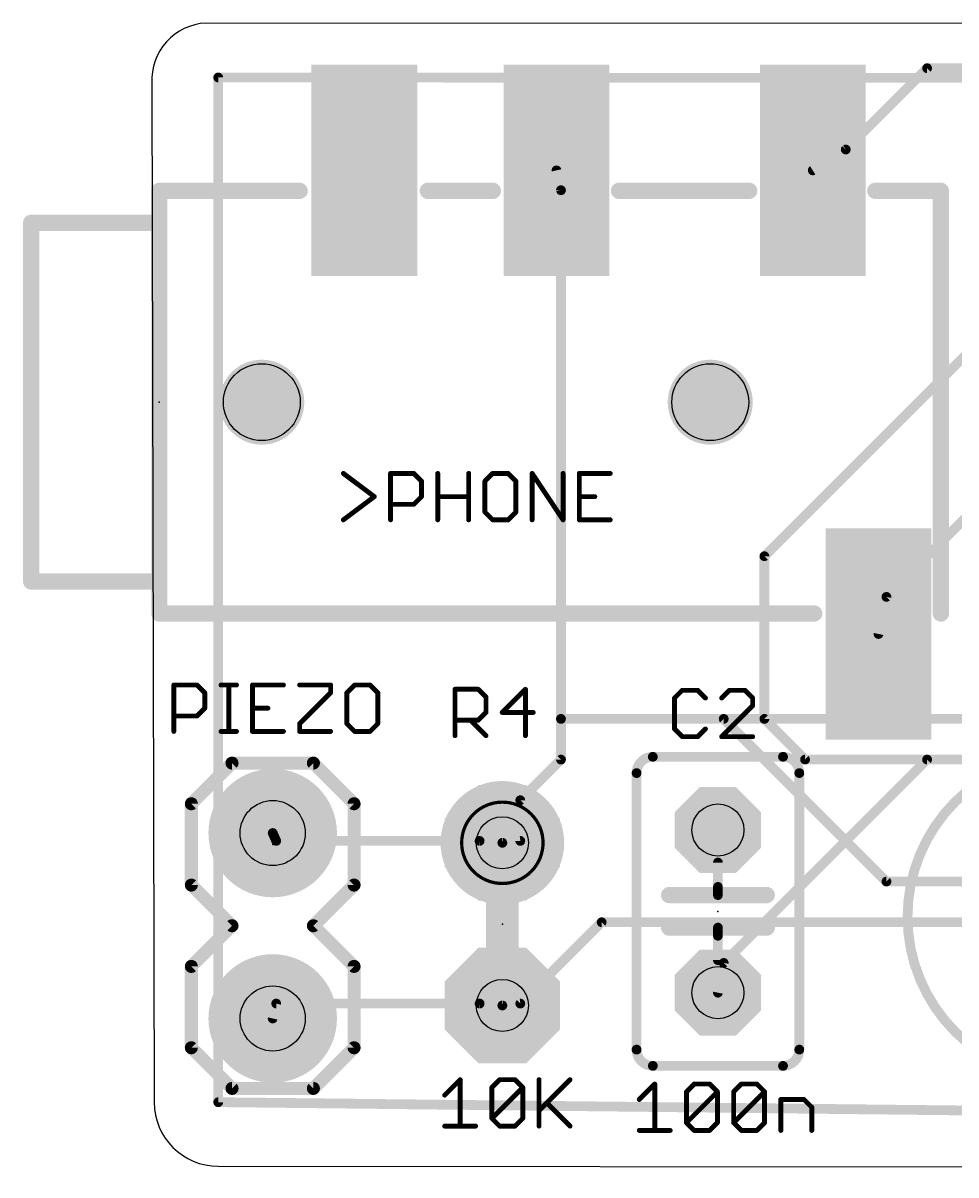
# Model space of a CAD drawing. Extents: x -2 to 99, y -3 to 18.
# Drawn here: x -2.05 to 12.52, y -0.14 to 17.85 of the extents above; entities that cross this region are included whole.
import ezdxf

# ---------------------------------------------------------------- set-up
doc = ezdxf.new("R2010")
doc.units = 0
for name, color, linetype in [('1', 22, 'CONTINUOUS'), ('16', 175, 'CONTINUOUS'), ('17', 82, 'CONTINUOUS'), ('20', 7, 'CONTINUOUS'), ('21', 253, 'CONTINUOUS'), ('23', 7, 'CONTINUOUS'), ('25', 253, 'CONTINUOUS'), ('29', 253, 'CONTINUOUS'), ('30', 253, 'CONTINUOUS'), ('31', 253, 'CONTINUOUS'), ('44', 253, 'CONTINUOUS'), ('51', 253, 'CONTINUOUS')]:
    doc.layers.add(name, color=color, linetype=linetype)

# ---------------------------------------------------------------- blocks, each defined once
blk = doc.blocks.new('OCTAGONP')
at = {"const_width": 0.5}
blk.add_lwpolyline([(-0.25, -0.1036), (-0.25, 0.1036), (-0.1036, 0.25), (0.1036, 0.25), (0.25, 0.1036), (0.25, -0.1036), (0.1036, -0.25), (-0.1036, -0.25), (-0.25, -0.1036), (-0.25, 0.1036)], dxfattribs=at)
blk = doc.blocks.new('RECT')
blk.add_solid([(-0.5, -0.5), (0.5, -0.5), (-0.5, 0.5), (0.5, 0.5)])
blk = doc.blocks.new('ROUNDP')
at = {"const_width": 0.5}
blk.add_lwpolyline([(0, -0.25, 1), (0, 0.25, 1), (0, -0.25)], format="xyb", dxfattribs=at)

msp = doc.modelspace()

# ---------------------------------------------------------------- linework, layer by layer
at = {"layer": '1', "const_width": 0.1524}
for points in [[(12.065, 17.145), (10.795, 15.875)], [(47.625, 17.145), (12.065, 17.145)], [(96.555, 16.94), (1, 17)], [(1, 17), (1, 1)], [(9.525, 9.525), (15.875, 15.875)], [(10.795, 15.875), (10.28, 15.5495)], [(6.35, 15.24), (6.28, 15.5495)], [(6.35, 6.985), (6.35, 15.24)], [(12.7, 10.16), (11.43, 8.89)], [(9.525, 6.985), (9.525, 9.525)], [(11.43, 8.89), (11.3068, 8.3105)], [(8.89, 6.985), (6.35, 6.985)], [(11.43, 4.445), (8.89, 6.985)], [(10.16, 6.35), (9.525, 6.985)], [(17.78, 6.35), (10.16, 6.35)], [(1.905, 5.08), (1.85, 5.2028)], [(5.08, 5.08), (1.905, 5.08)], [(5.08, 5.08), (5.435, 5.05)], [(13.335, 4.445), (11.43, 4.445)], [(6.985, 3.81), (5.715, 2.54)], [(13.335, 3.81), (6.985, 3.81)], [(1.905, 2.54), (1.85, 2.3072)], [(1.905, 2.54), (5.08, 2.54)], [(5.08, 2.54), (5.435, 2.51)], [(5.715, 2.54), (5.435, 2.51)], [(1, 1), (96.555, -0.06)]]:
    msp.add_lwpolyline(points, dxfattribs=at)
at = {"layer": '1', "const_width": 0.0762}
for points in [[(12.065, 17.1831, 1), (12.065, 17.1069)], [(12.0919, 17.1181, 1), (12.0381, 17.1719)], [(1, 17.0381, 1), (1, 16.9619)], [(1.0381, 17, 1), (0.9619, 17)], [(10.7681, 15.9019, 1), (10.8219, 15.8481)], [(10.8154, 15.8428, 1), (10.7746, 15.9072)], [(6.3172, 15.5579, 1), (6.2428, 15.5411)], [(10.2596, 15.5817, 1), (10.3004, 15.5173)], [(6.3881, 15.24, 1), (6.3119, 15.24)], [(6.3128, 15.2316, 1), (6.3872, 15.2484)], [(9.5631, 9.525, 1), (9.4869, 9.525)], [(9.4981, 9.5519, 1), (9.5519, 9.4981)], [(11.4031, 8.9169, 1), (11.4569, 8.8631)], [(11.4673, 8.8821, 1), (11.3927, 8.8979)], [(11.2695, 8.3184, 1), (11.3441, 8.3026)], [(6.35, 7.0231, 1), (6.35, 6.9469)], [(6.3119, 6.985, 1), (6.3881, 6.985)], [(8.9169, 7.0119, 1), (8.8631, 6.9581)], [(8.89, 6.9469, 1), (8.89, 7.0231)], [(9.4869, 6.985, 1), (9.5631, 6.985)], [(9.5519, 7.0119, 1), (9.4981, 6.9581)], [(10.16, 6.3881, 1), (10.16, 6.3119)], [(10.1331, 6.3231, 1), (10.1869, 6.3769)], [(1.8848, 5.2184, 1), (1.8152, 5.1872)], [(1.905, 5.1181, 1), (1.905, 5.0419)], [(1.8702, 5.0644, 1), (1.9398, 5.0956)], [(5.0832, 5.118, 1), (5.0768, 5.042)], [(5.08, 5.0419, 1), (5.08, 5.1181)], [(5.4318, 5.012, 1), (5.4382, 5.088)], [(11.43, 4.4831, 1), (11.43, 4.4069)], [(11.4031, 4.4181, 1), (11.4569, 4.4719)], [(6.985, 3.8481, 1), (6.985, 3.7719)], [(7.0119, 3.7831, 1), (6.9581, 3.8369)], [(1.905, 2.5781, 1), (1.905, 2.5019)], [(1.9421, 2.5312, 1), (1.8679, 2.5488)], [(5.0832, 2.578, 1), (5.0768, 2.502)], [(5.08, 2.5019, 1), (5.08, 2.5781)], [(5.4309, 2.5479, 1), (5.4391, 2.4721)], [(5.4318, 2.472, 1), (5.4382, 2.548)], [(5.6881, 2.5669, 1), (5.7419, 2.5131)], [(5.7191, 2.5021, 1), (5.7109, 2.5779)], [(1.8129, 2.316, 1), (1.8871, 2.2984)], [(1.0004, 1.0381, 1), (0.9996, 0.9619)], [(0.9619, 1, 1), (1.0381, 1)]]:
    msp.add_lwpolyline(points, format="xyb", dxfattribs=at)
at = {"layer": '16', "const_width": 0.1524}
for points in [[(96.555, 16.94), (1, 17)], [(1, 17), (1, 1)], [(6.35, 6.985), (19.685, 6.985)], [(6.35, 6.35), (6.35, 6.985)], [(5.715, 5.715), (6.35, 6.35)], [(12.065, 6.35), (8.89, 3.175)], [(17.78, 6.35), (12.065, 6.35)], [(5.715, 5.08), (5.715, 5.715)], [(5.715, 5.08), (5.435, 5.05)], [(8.89, 3.175), (8.8, 2.71)], [(1, 1), (96.555, -0.06)]]:
    msp.add_lwpolyline(points, dxfattribs=at)
at = {"layer": '16', "const_width": 0.0762}
for points in [[(1, 17.0381, 1), (1, 16.9619)], [(1.0381, 17, 1), (0.9619, 17)], [(6.35, 7.0231, 1), (6.35, 6.9469)], [(6.3881, 6.985, 1), (6.3119, 6.985)], [(6.3119, 6.35, 1), (6.3881, 6.35)], [(6.3769, 6.3231, 1), (6.3231, 6.3769)], [(12.065, 6.3881, 1), (12.065, 6.3119)], [(12.0919, 6.3231, 1), (12.0381, 6.3769)], [(5.7531, 5.715, 1), (5.6769, 5.715)], [(5.6881, 5.7419, 1), (5.7419, 5.6881)], [(5.4309, 5.0879, 1), (5.4391, 5.0121)], [(5.6769, 5.08, 1), (5.7531, 5.08)], [(5.7191, 5.0421, 1), (5.7109, 5.1179)], [(8.8631, 3.2019, 1), (8.9169, 3.1481)], [(8.9274, 3.1678, 1), (8.8526, 3.1822)], [(8.7626, 2.7172, 1), (8.8374, 2.7028)], [(1.0004, 1.0381, 1), (0.9996, 0.9619)], [(0.9619, 1, 1), (1.0381, 1)]]:
    msp.add_lwpolyline(points, format="xyb", dxfattribs=at)
at = {"layer": '20'}
for p, q in [((95.69, 17.79), (0.805, 17.85)), ((-0.035, 16.915), (0, 1)), ((1, 0), (95.555, -0.06))]:
    msp.add_line(p, q, dxfattribs=at)
for centre in [(1.68, 11.93), (8.68, 11.93)]:
    msp.add_circle(centre, 0.6, dxfattribs=at)
for centre, radius, start, end in [((0.8525, 16.9625), 0.8888, 93.0636, 183.0636), ((1, 1), 1, 180, 270)]:
    msp.add_arc(centre, radius, start, end, dxfattribs=at)
at = {"layer": '21'}
for points, const_width in [([(0.58, 15.23), (2.2708, 15.23)], 0.254), ([(4.271, 15.23), (5.287, 15.23)], 0.254), ([(7.2555, 15.23), (9.2875, 15.23)], 0.254), ([(12.28, 15.23), (11.256, 15.23)], 0.254), ([(12.28, 15.23), (12.28, 8.63)], 0.254), ([(0.58, 8.63), (10.3035, 8.63)], 0.254), ([(1.215, 6.295), (0.58, 5.66)], 0.2032), ([(2.485, 6.295), (1.215, 6.295)], 0.2032), ([(3.12, 5.66), (2.485, 6.295)], 0.2032), ([(9.816, 6.393), (7.784, 6.393)], 0.1524), ([(7.53, 1.821), (7.53, 6.139)], 0.1524), ([(10.07, 6.139), (10.07, 1.821)], 0.1524), ([(0.58, 4.39), (0.58, 5.66)], 0.2032), ([(3.12, 5.66), (3.12, 4.39)], 0.2032), ([(1.215, 3.755), (0.58, 4.39)], 0.2032), ([(3.12, 4.39), (2.485, 3.755)], 0.2032), ([(8.8, 4.234), (8.038, 4.234)], 0.254), ([(9.562, 4.234), (8.8, 4.234)], 0.254), ([(8.8, 4.234), (8.8, 4.361)], 0.1524), ([(5.435, 3.907), (5.435, 3.653)], 0.508), ([(0.58, 3.12), (1.215, 3.755)], 0.2032), ([(2.485, 3.755), (3.12, 3.12)], 0.2032), ([(8.8, 3.726), (8.038, 3.726)], 0.254), ([(8.8, 3.726), (9.562, 3.726)], 0.254), ([(8.8, 3.599), (8.8, 3.726)], 0.1524), ([(0.58, 1.85), (0.58, 3.12)], 0.2032), ([(3.12, 3.12), (3.12, 1.85)], 0.2032), ([(1.215, 1.215), (0.58, 1.85)], 0.2032), ([(3.12, 1.85), (2.485, 1.215)], 0.2032), ([(9.816, 1.567), (7.784, 1.567)], 0.1524), ([(2.485, 1.215), (1.215, 1.215)], 0.2032)]:
    msp.add_lwpolyline(points, dxfattribs=dict(at, const_width=const_width))
for points, const_width in [([(0.58, 15.2935, 1), (0.58, 15.1665)], 0.127), ([(2.2708, 15.1665, 1), (2.2708, 15.2935)], 0.127), ([(4.271, 15.2935, 1), (4.271, 15.1665)], 0.127), ([(5.287, 15.1665, 1), (5.287, 15.2935)], 0.127), ([(7.2555, 15.2935, 1), (7.2555, 15.1665)], 0.127), ([(9.2875, 15.1665, 1), (9.2875, 15.2935)], 0.127), ([(11.256, 15.2935, 1), (11.256, 15.1665)], 0.127), ([(12.3435, 15.23, 1), (12.2165, 15.23)], 0.127), ([(12.28, 15.1665, 1), (12.28, 15.2935)], 0.127), ([(0.58, 8.6935, 1), (0.58, 8.5665)], 0.127), ([(10.3035, 8.5665, 1), (10.3035, 8.6935)], 0.127), ([(12.2165, 8.63, 1), (12.3435, 8.63)], 0.127), ([(14.3, 1.355, 1), (14.3, 6.435, 1), (14.3, 1.355)], 0.1524), ([(1.215, 6.3458, 1), (1.215, 6.2442)], 0.1016), ([(1.2509, 6.2591, 1), (1.1791, 6.3309)], 0.1016), ([(2.5209, 6.3309, 1), (2.4491, 6.2591)], 0.1016), ([(2.485, 6.2442, 1), (2.485, 6.3458)], 0.1016), ([(7.784, 6.393, 0.4142), (7.53, 6.139)], 0.1524), ([(7.784, 6.4311, 1), (7.784, 6.3549)], 0.0762), ([(7.784, 6.3549, 1), (7.784, 6.4311)], 0.0762), ([(10.07, 6.139, 0.4142), (9.816, 6.393)], 0.1524), ([(9.816, 6.4311, 1), (9.816, 6.3549)], 0.0762), ([(9.816, 6.3549, 1), (9.816, 6.4311)], 0.0762), ([(7.5681, 6.139, 1), (7.4919, 6.139)], 0.0762), ([(7.4919, 6.139, 1), (7.5681, 6.139)], 0.0762), ([(10.1081, 6.139, 1), (10.0319, 6.139)], 0.0762), ([(10.0319, 6.139, 1), (10.1081, 6.139)], 0.0762), ([(0.6308, 5.66, 1), (0.5292, 5.66)], 0.1016), ([(3.1708, 5.66, 1), (3.0692, 5.66)], 0.1016), ([(0.5441, 5.6959, 1), (0.6159, 5.6241)], 0.1016), ([(3.0841, 5.6241, 1), (3.1559, 5.6959)], 0.1016), ([(0.6159, 4.4259, 1), (0.5441, 4.3541)], 0.1016), ([(0.5292, 4.39, 1), (0.6308, 4.39)], 0.1016), ([(3.0692, 4.39, 1), (3.1708, 4.39)], 0.1016), ([(3.1559, 4.3541, 1), (3.0841, 4.4259)], 0.1016), ([(8.038, 4.2975, 1), (8.038, 4.1705)], 0.127), ([(8.8, 4.2975, 1), (8.8, 4.1705)], 0.127), ([(8.8381, 4.361, 1), (8.7619, 4.361)], 0.0762), ([(8.8, 4.1705, 1), (8.8, 4.2975)], 0.127), ([(9.562, 4.1705, 1), (9.562, 4.2975)], 0.127), ([(5.562, 3.907, 1), (5.308, 3.907)], 0.254), ([(8.7619, 4.234, 1), (8.8381, 4.234)], 0.0762), ([(1.2509, 3.7191, 1), (1.1791, 3.7909)], 0.1016), ([(1.1791, 3.7191, 1), (1.2509, 3.7909)], 0.1016), ([(2.5209, 3.7909, 1), (2.4491, 3.7191)], 0.1016), ([(2.4491, 3.7909, 1), (2.5209, 3.7191)], 0.1016), ([(5.308, 3.653, 1), (5.562, 3.653)], 0.254), ([(8.038, 3.7895, 1), (8.038, 3.6625)], 0.127), ([(8.8, 3.7895, 1), (8.8, 3.6625)], 0.127), ([(8.8381, 3.726, 1), (8.7619, 3.726)], 0.0762), ([(8.8, 3.6625, 1), (8.8, 3.7895)], 0.127), ([(9.562, 3.6625, 1), (9.562, 3.7895)], 0.127), ([(8.7619, 3.599, 1), (8.8381, 3.599)], 0.0762), ([(0.6308, 3.12, 1), (0.5292, 3.12)], 0.1016), ([(0.5441, 3.1559, 1), (0.6159, 3.0841)], 0.1016), ([(3.1708, 3.12, 1), (3.0692, 3.12)], 0.1016), ([(3.0841, 3.0841, 1), (3.1559, 3.1559)], 0.1016), ([(0.6159, 1.8859, 1), (0.5441, 1.8141)], 0.1016), ([(0.5292, 1.85, 1), (0.6308, 1.85)], 0.1016), ([(3.0692, 1.85, 1), (3.1708, 1.85)], 0.1016), ([(3.1559, 1.8141, 1), (3.0841, 1.8859)], 0.1016), ([(7.53, 1.821, 0.4142), (7.784, 1.567)], 0.1524), ([(7.5681, 1.821, 1), (7.4919, 1.821)], 0.0762), ([(7.4919, 1.821, 1), (7.5681, 1.821)], 0.0762), ([(9.816, 1.567, 0.4142), (10.07, 1.821)], 0.1524), ([(10.1081, 1.821, 1), (10.0319, 1.821)], 0.0762), ([(10.0319, 1.821, 1), (10.1081, 1.821)], 0.0762), ([(7.784, 1.6051, 1), (7.784, 1.5289)], 0.0762), ([(7.784, 1.5289, 1), (7.784, 1.6051)], 0.0762), ([(9.816, 1.6051, 1), (9.816, 1.5289)], 0.0762), ([(9.816, 1.5289, 1), (9.816, 1.6051)], 0.0762), ([(1.215, 1.2658, 1), (1.215, 1.1642)], 0.1016), ([(1.1791, 1.1791, 1), (1.2509, 1.2509)], 0.1016), ([(2.4491, 1.2509, 1), (2.5209, 1.1791)], 0.1016), ([(2.485, 1.1642, 1), (2.485, 1.2658)], 0.1016)]:
    msp.add_lwpolyline(points, format="xyb", dxfattribs=dict(at, const_width=const_width))
at = {"layer": '23'}
for p in [(0.08, 11.93), (1.85, 5.025), (8.8, 3.98), (5.435, 3.78)]:
    msp.add_point(p, dxfattribs=at)
at = {"layer": '25', "const_width": 0.0762}
for points in [[(2.9531, 10.8175), (3.436, 10.4553)], [(3.6897, 10.0931), (3.6897, 10.8175)], [(3.6897, 10.8175), (4.0519, 10.8175)], [(4.0519, 10.8175), (4.1727, 10.6968)], [(4.4264, 10.0931), (4.4264, 10.8175)], [(4.9093, 10.8175), (4.9093, 10.0931)], [(5.2837, 10.8175), (5.163, 10.6968)], [(5.5252, 10.8175), (5.2837, 10.8175)], [(5.6459, 10.6968), (5.5252, 10.8175)], [(5.8996, 10.0931), (5.8996, 10.8175)], [(5.8996, 10.8175), (6.3826, 10.0931)], [(6.3826, 10.0931), (6.3826, 10.8175)], [(7.1192, 10.8175), (6.6362, 10.8175)], [(6.6362, 10.8175), (6.6362, 10.0931)], [(4.1727, 10.6968), (4.1727, 10.4553)], [(5.163, 10.6968), (5.163, 10.2138)], [(5.6459, 10.2138), (5.6459, 10.6968)], [(3.436, 10.4553), (2.9531, 10.0931)], [(4.1727, 10.4553), (4.0519, 10.3346)], [(4.4264, 10.4553), (4.9093, 10.4553)], [(6.6362, 10.4553), (6.8777, 10.4553)], [(4.0519, 10.3346), (3.6897, 10.3346)], [(5.163, 10.2138), (5.2837, 10.0931)], [(5.2837, 10.0931), (5.5252, 10.0931)], [(5.5252, 10.0931), (5.6459, 10.2138)], [(6.6362, 10.0931), (7.1192, 10.0931)], [(0.3067, 6.7893), (0.3067, 7.5137)], [(0.3067, 7.5137), (0.6689, 7.5137)], [(0.6689, 7.5137), (0.7896, 7.393)], [(0.7896, 7.393), (0.7896, 7.1515)], [(1.0433, 7.5137), (1.2848, 7.5137)], [(1.1641, 6.7893), (1.1641, 7.5137)], [(2.0174, 7.5137), (1.5344, 7.5137)], [(1.5344, 7.5137), (1.5344, 6.7893)], [(2.271, 7.5137), (2.754, 7.5137)], [(2.754, 7.393), (2.271, 6.91)], [(2.754, 7.5137), (2.754, 7.393)], [(3.1284, 7.5137), (3.0077, 7.393)], [(3.0077, 7.393), (3.0077, 6.91)], [(3.3699, 7.5137), (3.1284, 7.5137)], [(3.4906, 7.393), (3.3699, 7.5137)], [(3.4906, 6.91), (3.4906, 7.393)], [(4.6962, 6.7231), (4.6962, 7.4475)], [(4.6962, 7.4475), (5.0585, 7.4475)], [(5.0585, 7.4475), (5.1792, 7.3268)], [(5.7951, 7.4475), (5.4329, 7.0853)], [(5.7951, 6.7231), (5.7951, 7.4475)], [(8.2428, 7.4315), (8.1221, 7.3108)], [(8.4843, 7.4315), (8.2428, 7.4315)], [(8.605, 7.3108), (8.4843, 7.4315)], [(8.9795, 7.4315), (8.8587, 7.3108)], [(9.2209, 7.4315), (8.9795, 7.4315)], [(9.3417, 7.3108), (9.2209, 7.4315)], [(5.1792, 7.3268), (5.1792, 7.0853)], [(8.1221, 7.3108), (8.1221, 6.8278)], [(8.8587, 6.7071), (9.3417, 7.19)], [(9.3417, 7.19), (9.3417, 7.3108)], [(0.6689, 7.0308), (0.3067, 7.0308)], [(0.7896, 7.1515), (0.6689, 7.0308)], [(1.5344, 7.1515), (1.7759, 7.1515)], [(5.1792, 7.0853), (5.0585, 6.9646)], [(5.4329, 7.0853), (5.9158, 7.0853)], [(2.271, 6.91), (2.271, 6.7893)], [(3.0077, 6.91), (3.1284, 6.7893)], [(3.3699, 6.7893), (3.4906, 6.91)], [(5.0585, 6.9646), (4.6962, 6.9646)], [(4.9377, 6.9646), (5.1792, 6.7231)], [(8.1221, 6.8278), (8.2428, 6.7071)], [(8.4843, 6.7071), (8.605, 6.8278)], [(1.0433, 6.7893), (1.2848, 6.7893)], [(1.5344, 6.7893), (2.0174, 6.7893)], [(2.271, 6.7893), (2.754, 6.7893)], [(3.1284, 6.7893), (3.3699, 6.7893)], [(8.2428, 6.7071), (8.4843, 6.7071)], [(9.3417, 6.7071), (8.8587, 6.7071)], [(4.5345, 1.1096), (4.776, 1.3511)], [(4.776, 1.3511), (4.776, 0.6267)], [(5.2711, 1.2304), (5.3919, 1.3511)], [(5.2711, 0.7474), (5.2711, 1.2304)], [(5.2711, 0.7474), (5.7541, 1.2304)], [(5.3919, 1.3511), (5.6333, 1.3511)], [(5.6333, 1.3511), (5.7541, 1.2304)], [(5.7541, 1.2304), (5.7541, 0.7474)], [(6.0078, 1.3511), (6.0078, 0.6267)], [(6.0078, 0.8682), (6.4907, 1.3511)], [(7.5721, 1.042), (7.8136, 1.2835)], [(7.8136, 1.2835), (7.8136, 0.5591)], [(8.3087, 1.1628), (8.4295, 1.2835)], [(8.4295, 1.2835), (8.6709, 1.2835)], [(8.6709, 1.2835), (8.7917, 1.1628)], [(9.0454, 1.1628), (9.1661, 1.2835)], [(9.1661, 1.2835), (9.4076, 1.2835)], [(9.4076, 1.2835), (9.5283, 1.1628)], [(8.3087, 0.6798), (8.3087, 1.1628)], [(8.3087, 0.6798), (8.7917, 1.1628)], [(8.7917, 1.1628), (8.7917, 0.6798)], [(9.0454, 0.6798), (9.0454, 1.1628)], [(9.0454, 0.6798), (9.5283, 1.1628)], [(9.5283, 1.1628), (9.5283, 0.6798)], [(9.782, 0.5591), (9.782, 1.042)], [(9.782, 1.042), (10.1442, 1.042)], [(10.1442, 1.042), (10.2649, 0.9213)], [(6.1285, 0.9889), (6.4907, 0.6267)], [(10.2649, 0.9213), (10.2649, 0.5591)], [(5.3919, 0.6267), (5.2711, 0.7474)], [(5.7541, 0.7474), (5.6333, 0.6267)], [(4.5345, 0.6267), (5.0174, 0.6267)], [(5.6333, 0.6267), (5.3919, 0.6267)], [(7.5721, 0.5591), (8.055, 0.5591)], [(8.4295, 0.5591), (8.3087, 0.6798)], [(8.6709, 0.5591), (8.4295, 0.5591)], [(8.7917, 0.6798), (8.6709, 0.5591)], [(9.1661, 0.5591), (9.0454, 0.6798)], [(9.4076, 0.5591), (9.1661, 0.5591)], [(9.5283, 0.6798), (9.4076, 0.5591)]]:
    msp.add_lwpolyline(points, dxfattribs=at)
at = {"layer": '25', "const_width": 0.0381}
for points in [[(2.9645, 10.8328, 1), (2.9417, 10.8023)], [(3.6897, 10.8366, 1), (3.6897, 10.7985)], [(3.7088, 10.8175, 1), (3.6707, 10.8175)], [(4.0654, 10.831, 1), (4.0385, 10.804)], [(4.0519, 10.7985, 1), (4.0519, 10.8366)], [(4.4454, 10.8175, 1), (4.4073, 10.8175)], [(4.9284, 10.8175, 1), (4.8902, 10.8175)], [(5.2837, 10.8366, 1), (5.2837, 10.7985)], [(5.2972, 10.804, 1), (5.2702, 10.831)], [(5.5387, 10.831, 1), (5.5117, 10.804)], [(5.5252, 10.7985, 1), (5.5252, 10.8366)], [(5.9187, 10.8175, 1), (5.8806, 10.8175)], [(5.9155, 10.8281, 1), (5.8838, 10.807)], [(6.4016, 10.8175, 1), (6.3635, 10.8175)], [(6.6362, 10.8366, 1), (6.6362, 10.7985)], [(6.6553, 10.8175, 1), (6.6172, 10.8175)], [(7.1192, 10.7985, 1), (7.1192, 10.8366)], [(4.1917, 10.6968, 1), (4.1536, 10.6968)], [(4.1592, 10.6833, 1), (4.1861, 10.7103)], [(5.182, 10.6968, 1), (5.1439, 10.6968)], [(5.1495, 10.7103, 1), (5.1765, 10.6833)], [(5.665, 10.6968, 1), (5.6269, 10.6968)], [(5.6325, 10.6833, 1), (5.6594, 10.7103)], [(3.4475, 10.4401, 1), (3.4246, 10.4705)], [(3.4246, 10.4401, 1), (3.4475, 10.4705)], [(4.1536, 10.4553, 1), (4.1917, 10.4553)], [(4.1861, 10.4418, 1), (4.1592, 10.4688)], [(4.4264, 10.4744, 1), (4.4264, 10.4363)], [(4.9093, 10.4363, 1), (4.9093, 10.4744)], [(6.6362, 10.4744, 1), (6.6362, 10.4363)], [(6.8777, 10.4363, 1), (6.8777, 10.4744)], [(3.6897, 10.3536, 1), (3.6897, 10.3155)], [(4.0385, 10.348, 1), (4.0654, 10.3211)], [(4.0519, 10.3155, 1), (4.0519, 10.3536)], [(2.9417, 10.1083, 1), (2.9645, 10.0779)], [(3.6707, 10.0931, 1), (3.7088, 10.0931)], [(4.4073, 10.0931, 1), (4.4454, 10.0931)], [(4.8902, 10.0931, 1), (4.9284, 10.0931)], [(5.1765, 10.2273, 1), (5.1495, 10.2004)], [(5.1439, 10.2138, 1), (5.182, 10.2138)], [(5.2837, 10.1121, 1), (5.2837, 10.074)], [(5.2702, 10.0796, 1), (5.2972, 10.1066)], [(5.5117, 10.1066, 1), (5.5387, 10.0796)], [(5.5252, 10.074, 1), (5.5252, 10.1121)], [(5.6269, 10.2138, 1), (5.665, 10.2138)], [(5.6594, 10.2004, 1), (5.6325, 10.2273)], [(5.8806, 10.0931, 1), (5.9187, 10.0931)], [(6.3635, 10.0931, 1), (6.4016, 10.0931)], [(6.3667, 10.0825, 1), (6.3984, 10.1037)], [(6.6362, 10.1121, 1), (6.6362, 10.074)], [(6.6172, 10.0931, 1), (6.6553, 10.0931)], [(7.1192, 10.074, 1), (7.1192, 10.1121)], [(0.3257, 7.5137, 1), (0.2876, 7.5137)], [(0.3067, 7.5328, 1), (0.3067, 7.4947)], [(0.6824, 7.5272, 1), (0.6554, 7.5002)], [(0.6689, 7.4947, 1), (0.6689, 7.5328)], [(0.8087, 7.393, 1), (0.7706, 7.393)], [(0.7762, 7.3795, 1), (0.8031, 7.4065)], [(1.0433, 7.5328, 1), (1.0433, 7.4947)], [(1.1831, 7.5137, 1), (1.145, 7.5137)], [(1.2848, 7.4947, 1), (1.2848, 7.5328)], [(1.5344, 7.5328, 1), (1.5344, 7.4947)], [(1.5535, 7.5137, 1), (1.5154, 7.5137)], [(2.0174, 7.4947, 1), (2.0174, 7.5328)], [(2.271, 7.5328, 1), (2.271, 7.4947)], [(2.773, 7.5137, 1), (2.7349, 7.5137)], [(2.7349, 7.393, 1), (2.773, 7.393)], [(2.7675, 7.3795, 1), (2.7405, 7.4065)], [(2.754, 7.4947, 1), (2.754, 7.5328)], [(3.0267, 7.393, 1), (2.9886, 7.393)], [(2.9942, 7.4065, 1), (3.0211, 7.3795)], [(3.1284, 7.5328, 1), (3.1284, 7.4947)], [(3.1419, 7.5002, 1), (3.1149, 7.5272)], [(3.3833, 7.5272, 1), (3.3564, 7.5002)], [(3.3699, 7.4947, 1), (3.3699, 7.5328)], [(3.5097, 7.393, 1), (3.4716, 7.393)], [(3.4771, 7.3795, 1), (3.5041, 7.4065)], [(4.6962, 7.4666, 1), (4.6962, 7.4285)], [(4.7153, 7.4475, 1), (4.6772, 7.4475)], [(5.0719, 7.461, 1), (5.045, 7.434)], [(5.0585, 7.4285, 1), (5.0585, 7.4666)], [(5.8141, 7.4475, 1), (5.776, 7.4475)], [(5.8086, 7.434, 1), (5.7816, 7.461)], [(8.2428, 7.4506, 1), (8.2428, 7.4125)], [(8.2563, 7.418, 1), (8.2294, 7.445)], [(8.4978, 7.445, 1), (8.4708, 7.418)], [(8.4843, 7.4125, 1), (8.4843, 7.4506)], [(8.9795, 7.4506, 1), (8.9795, 7.4125)], [(8.9929, 7.418, 1), (8.966, 7.445)], [(9.2344, 7.445, 1), (9.2075, 7.418)], [(9.2209, 7.4125, 1), (9.2209, 7.4506)], [(5.1982, 7.3268, 1), (5.1601, 7.3268)], [(5.1657, 7.3133, 1), (5.1927, 7.3403)], [(8.1411, 7.3108, 1), (8.103, 7.3108)], [(8.1086, 7.3243, 1), (8.1356, 7.2973)], [(8.5916, 7.2973, 1), (8.6185, 7.3243)], [(8.8453, 7.3243, 1), (8.8722, 7.2973)], [(9.3607, 7.3108, 1), (9.3226, 7.3108)], [(9.3226, 7.19, 1), (9.3607, 7.19)], [(9.3282, 7.2973, 1), (9.3551, 7.3243)], [(9.3551, 7.1766, 1), (9.3282, 7.2035)], [(0.3067, 7.0498, 1), (0.3067, 7.0117)], [(0.6554, 7.0442, 1), (0.6824, 7.0173)], [(0.6689, 7.0117, 1), (0.6689, 7.0498)], [(0.7706, 7.1515, 1), (0.8087, 7.1515)], [(0.8031, 7.138, 1), (0.7762, 7.165)], [(1.5344, 7.1706, 1), (1.5344, 7.1325)], [(1.7759, 7.1325, 1), (1.7759, 7.1706)], [(5.1601, 7.0853, 1), (5.1982, 7.0853)], [(5.1927, 7.0718, 1), (5.1657, 7.0988)], [(5.4194, 7.0988, 1), (5.4463, 7.0718)], [(5.4329, 7.1044, 1), (5.4329, 7.0663)], [(5.9158, 7.0663, 1), (5.9158, 7.1044)], [(2.2901, 6.91, 1), (2.252, 6.91)], [(2.2576, 6.9235, 1), (2.2845, 6.8966)], [(2.9886, 6.91, 1), (3.0267, 6.91)], [(3.0211, 6.9235, 1), (2.9942, 6.8966)], [(3.4716, 6.91, 1), (3.5097, 6.91)], [(3.5041, 6.8966, 1), (3.4771, 6.9235)], [(4.6962, 6.9836, 1), (4.6962, 6.9455)], [(4.9512, 6.978, 1), (4.9242, 6.9511)], [(5.045, 6.978, 1), (5.0719, 6.9511)], [(5.0585, 6.9455, 1), (5.0585, 6.9836)], [(8.103, 6.8278, 1), (8.1411, 6.8278)], [(8.1356, 6.8413, 1), (8.1086, 6.8144)], [(8.6185, 6.8144, 1), (8.5916, 6.8413)], [(0.2876, 6.7893, 1), (0.3257, 6.7893)], [(1.0433, 6.8083, 1), (1.0433, 6.7702)], [(1.145, 6.7893, 1), (1.1831, 6.7893)], [(1.2848, 6.7702, 1), (1.2848, 6.8083)], [(1.5344, 6.8083, 1), (1.5344, 6.7702)], [(1.5154, 6.7893, 1), (1.5535, 6.7893)], [(2.0174, 6.7702, 1), (2.0174, 6.8083)], [(2.271, 6.8083, 1), (2.271, 6.7702)], [(2.252, 6.7893, 1), (2.2901, 6.7893)], [(2.754, 6.7702, 1), (2.754, 6.8083)], [(3.1284, 6.8083, 1), (3.1284, 6.7702)], [(3.1149, 6.7758, 1), (3.1419, 6.8028)], [(3.3564, 6.8028, 1), (3.3833, 6.7758)], [(3.3699, 6.7702, 1), (3.3699, 6.8083)], [(4.6772, 6.7231, 1), (4.7153, 6.7231)], [(5.1657, 6.7096, 1), (5.1927, 6.7366)], [(5.776, 6.7231, 1), (5.8141, 6.7231)], [(8.2428, 6.7262, 1), (8.2428, 6.6881)], [(8.2294, 6.6936, 1), (8.2563, 6.7206)], [(8.4708, 6.7206, 1), (8.4978, 6.6936)], [(8.4843, 6.6881, 1), (8.4843, 6.7262)], [(8.8587, 6.7262, 1), (8.8587, 6.6881)], [(8.8453, 6.7206, 1), (8.8722, 6.6936)], [(9.3417, 6.6881, 1), (9.3417, 6.7262)], [(4.795, 1.3511, 1), (4.7569, 1.3511)], [(4.7894, 1.3376, 1), (4.7625, 1.3646)], [(5.2577, 1.2439, 1), (5.2846, 1.2169)], [(5.2902, 1.2304, 1), (5.2521, 1.2304)], [(5.3919, 1.3702, 1), (5.3919, 1.3321)], [(5.4053, 1.3376, 1), (5.3784, 1.3646)], [(5.6468, 1.3646, 1), (5.6199, 1.3376)], [(5.6333, 1.3321, 1), (5.6333, 1.3702)], [(5.7731, 1.2304, 1), (5.735, 1.2304)], [(5.7675, 1.2169, 1), (5.7406, 1.2439)], [(5.7406, 1.2169, 1), (5.7675, 1.2439)], [(6.0268, 1.3511, 1), (5.9887, 1.3511)], [(6.5042, 1.3376, 1), (6.4772, 1.3646)], [(7.8326, 1.2835, 1), (7.7945, 1.2835)], [(7.827, 1.27, 1), (7.8001, 1.297)], [(8.4295, 1.3026, 1), (8.4295, 1.2645)], [(8.4429, 1.27, 1), (8.416, 1.297)], [(8.6844, 1.297, 1), (8.6575, 1.27)], [(8.6709, 1.2645, 1), (8.6709, 1.3026)], [(9.1661, 1.3026, 1), (9.1661, 1.2645)], [(9.1796, 1.27, 1), (9.1526, 1.297)], [(9.421, 1.297, 1), (9.3941, 1.27)], [(9.4076, 1.2645, 1), (9.4076, 1.3026)], [(4.521, 1.1231, 1), (4.548, 1.0962)], [(8.3278, 1.1628, 1), (8.2897, 1.1628)], [(8.2953, 1.1763, 1), (8.3222, 1.1493)], [(8.8107, 1.1628, 1), (8.7726, 1.1628)], [(8.8051, 1.1493, 1), (8.7782, 1.1763)], [(8.7782, 1.1493, 1), (8.8051, 1.1763)], [(9.0644, 1.1628, 1), (9.0263, 1.1628)], [(9.0319, 1.1763, 1), (9.0588, 1.1493)], [(9.5473, 1.1628, 1), (9.5092, 1.1628)], [(9.5418, 1.1493, 1), (9.5148, 1.1763)], [(9.5148, 1.1493, 1), (9.5418, 1.1763)], [(9.801, 1.042, 1), (9.7629, 1.042)], [(9.782, 1.0611, 1), (9.782, 1.023)], [(10.1577, 1.0555, 1), (10.1307, 1.0286)], [(10.1442, 1.023, 1), (10.1442, 1.0611)], [(5.9943, 0.8816, 1), (6.0212, 0.8547)], [(6.142, 1.0024, 1), (6.115, 0.9754)], [(7.5586, 1.0555, 1), (7.5856, 1.0286)], [(10.284, 0.9213, 1), (10.2459, 0.9213)], [(10.2515, 0.9078, 1), (10.2784, 0.9348)], [(5.2846, 0.7609, 1), (5.2577, 0.734)], [(5.2577, 0.7609, 1), (5.2846, 0.734)], [(5.2521, 0.7474, 1), (5.2902, 0.7474)], [(5.735, 0.7474, 1), (5.7731, 0.7474)], [(5.7675, 0.734, 1), (5.7406, 0.7609)], [(4.5345, 0.6458, 1), (4.5345, 0.6077)], [(4.7569, 0.6267, 1), (4.795, 0.6267)], [(5.0174, 0.6077, 1), (5.0174, 0.6458)], [(5.3919, 0.6458, 1), (5.3919, 0.6077)], [(5.3784, 0.6132, 1), (5.4053, 0.6402)], [(5.6199, 0.6402, 1), (5.6468, 0.6132)], [(5.6333, 0.6077, 1), (5.6333, 0.6458)], [(5.9887, 0.6267, 1), (6.0268, 0.6267)], [(6.4772, 0.6132, 1), (6.5042, 0.6402)], [(7.5721, 0.5782, 1), (7.5721, 0.5401)], [(7.7945, 0.5591, 1), (7.8326, 0.5591)], [(8.055, 0.5401, 1), (8.055, 0.5782)], [(8.2897, 0.6798, 1), (8.3278, 0.6798)], [(8.3222, 0.6933, 1), (8.2953, 0.6664)], [(8.2953, 0.6933, 1), (8.3222, 0.6664)], [(8.4295, 0.5782, 1), (8.4295, 0.5401)], [(8.416, 0.5456, 1), (8.4429, 0.5726)], [(8.6575, 0.5726, 1), (8.6844, 0.5456)], [(8.6709, 0.5401, 1), (8.6709, 0.5782)], [(8.7726, 0.6798, 1), (8.8107, 0.6798)], [(8.8051, 0.6664, 1), (8.7782, 0.6933)], [(9.0263, 0.6798, 1), (9.0644, 0.6798)], [(9.0588, 0.6933, 1), (9.0319, 0.6664)], [(9.0319, 0.6933, 1), (9.0588, 0.6664)], [(9.1661, 0.5782, 1), (9.1661, 0.5401)], [(9.1526, 0.5456, 1), (9.1796, 0.5726)], [(9.3941, 0.5726, 1), (9.421, 0.5456)], [(9.4076, 0.5401, 1), (9.4076, 0.5782)], [(9.5092, 0.6798, 1), (9.5473, 0.6798)], [(9.5418, 0.6664, 1), (9.5148, 0.6933)], [(9.7629, 0.5591, 1), (9.801, 0.5591)], [(10.2459, 0.5591, 1), (10.284, 0.5591)]]:
    msp.add_lwpolyline(points, format="xyb", dxfattribs=at)
at = {"layer": '29', "const_width": 0.6635}
for points in [[(1.68, 11.5983, 1), (1.68, 12.2617, 1), (1.68, 11.5983)], [(8.68, 11.5983, 1), (8.68, 12.2617, 1), (8.68, 11.5983)]]:
    msp.add_lwpolyline(points, format="xyb", dxfattribs=at)
at = {"layer": '30', "const_width": 0.6635}
for points in [[(1.68, 11.5983, 1), (1.68, 12.2617, 1), (1.68, 11.5983)], [(8.68, 11.5983, 1), (8.68, 12.2617, 1), (8.68, 11.5983)]]:
    msp.add_lwpolyline(points, format="xyb", dxfattribs=at)
at = {"layer": '44'}
for centre, radius in [((1.85, 5.2028), 0.508), ((8.8, 5.25), 0.4064), ((5.435, 5.05), 0.4064), ((8.8, 2.71), 0.4064), ((5.435, 2.51), 0.4064), ((1.85, 2.3072), 0.508)]:
    msp.add_circle(centre, radius, dxfattribs=at)
at = {"layer": '51'}
for points, const_width in [([(0.58, 15.23), (0.08, 15.23)], 0.254), ([(0.08, 15.23), (0.08, 14.73)], 0.254), ([(0.08, 14.73), (-1.92, 14.73)], 0.254), ([(-1.92, 14.73), (-1.92, 9.13)], 0.254), ([(0.08, 14.73), (0.08, 9.13)], 0.254), ([(-1.92, 9.13), (0.08, 9.13)], 0.254), ([(0.08, 9.13), (0.08, 8.63)], 0.254), ([(0.08, 8.63), (0.58, 8.63)], 0.254), ([(5.435, 5.05), (5.435, 2.51)], 0.508), ([(8.8, 4.361), (8.8, 4.742)], 0.1524), ([(8.8, 3.218), (8.8, 3.599)], 0.1524)]:
    msp.add_lwpolyline(points, dxfattribs=dict(at, const_width=const_width))
for points, const_width in [([(0.08, 15.2935, 1), (0.08, 15.1665)], 0.127), ([(0.1435, 15.23, 1), (0.0165, 15.23)], 0.127), ([(0.58, 15.1665, 1), (0.58, 15.2935)], 0.127), ([(-1.92, 14.7935, 1), (-1.92, 14.6665)], 0.127), ([(-1.8565, 14.73, 1), (-1.9835, 14.73)], 0.127), ([(0.1435, 14.73, 1), (0.0165, 14.73)], 0.127), ([(0.0165, 14.73, 1), (0.1435, 14.73)], 0.127), ([(0.08, 14.6665, 1), (0.08, 14.7935)], 0.127), ([(-1.92, 9.1935, 1), (-1.92, 9.0665)], 0.127), ([(-1.9835, 9.13, 1), (-1.8565, 9.13)], 0.127), ([(0.1435, 9.13, 1), (0.0165, 9.13)], 0.127), ([(0.0165, 9.13, 1), (0.1435, 9.13)], 0.127), ([(0.08, 9.0665, 1), (0.08, 9.1935)], 0.127), ([(0.08, 8.6935, 1), (0.08, 8.5665)], 0.127), ([(0.0165, 8.63, 1), (0.1435, 8.63)], 0.127), ([(0.58, 8.5665, 1), (0.58, 8.6935)], 0.127), ([(5.435, 4.161, 1), (5.435, 5.939, 1), (5.435, 4.161)], 0.1524), ([(5.435, 4.415, 1), (5.435, 5.685, 1), (5.435, 4.415)], 0.0508), ([(5.562, 5.05, 1), (5.308, 5.05)], 0.254), ([(8.8381, 4.742, 1), (8.7619, 4.742)], 0.0762), ([(8.7619, 4.361, 1), (8.8381, 4.361)], 0.0762), ([(8.8381, 3.599, 1), (8.7619, 3.599)], 0.0762), ([(8.7619, 3.218, 1), (8.8381, 3.218)], 0.0762), ([(5.308, 2.51, 1), (5.562, 2.51)], 0.254)]:
    msp.add_lwpolyline(points, format="xyb", dxfattribs=dict(at, const_width=const_width))

# ---------------------------------------------------------------- block references
at = {"layer": '1', "xscale": 1.524, "yscale": 3.175, "rotation": 180}
msp.add_blockref('RECT', (3.28, 15.5495), dxfattribs=at)
at = {"layer": '1', "xscale": 1.524, "yscale": 3.175}
for p in [(6.28, 15.5495), (10.28, 15.5495), (11.3068, 8.3105)]:
    msp.add_blockref('RECT', p, dxfattribs=at)
at = {"layer": '17', "xscale": 1.8796, "yscale": 1.8796}
for p in [(1.85, 5.2028), (1.85, 5.2028), (1.85, 2.3072), (1.85, 2.3072)]:
    msp.add_blockref('ROUNDP', p, dxfattribs=at)
at = {"layer": '17', "rotation": 270}
for p, xscale, yscale in [((5.435, 5.05), 1.6764, 1.6764), ((5.435, 5.05), 1.6764, 1.6764), ((8.8, 5.25), 1.2192, 1.2192), ((8.8, 5.25), 1.2192, 1.2192), ((5.435, 2.51), 1.6764, 1.6764), ((5.435, 2.51), 1.6764, 1.6764), ((8.8, 2.71), 1.2192, 1.2192), ((8.8, 2.71), 1.2192, 1.2192)]:
    msp.add_blockref('OCTAGONP', p, dxfattribs=dict(at, xscale=xscale, yscale=yscale))
at = {"layer": '29'}
for name, p, xscale, yscale, rotation in [('RECT', (3.28, 15.5495), 1.651, 3.302, 180), ('OCTAGONP', (5.435, 5.05), 1.8034, 1.8034, 270), ('OCTAGONP', (8.8, 5.25), 1.3462, 1.3462, 270), ('OCTAGONP', (5.435, 2.51), 1.8034, 1.8034, 270), ('OCTAGONP', (8.8, 2.71), 1.3462, 1.3462, 270)]:
    msp.add_blockref(name, p, dxfattribs=dict(at, xscale=xscale, yscale=yscale, rotation=rotation))
for name, p, xscale, yscale in [('RECT', (6.28, 15.5495), 1.651, 3.302), ('RECT', (10.28, 15.5495), 1.651, 3.302), ('RECT', (11.3068, 8.3105), 1.651, 3.302), ('ROUNDP', (1.85, 5.2028), 2.0066, 2.0066), ('ROUNDP', (1.85, 2.3072), 2.0066, 2.0066)]:
    msp.add_blockref(name, p, dxfattribs=dict(at, xscale=xscale, yscale=yscale))
at = {"layer": '30', "xscale": 2.0066, "yscale": 2.0066}
for p in [(1.85, 5.2028), (1.85, 2.3072)]:
    msp.add_blockref('ROUNDP', p, dxfattribs=at)
at = {"layer": '30', "rotation": 270}
for p, xscale, yscale in [((5.435, 5.05), 1.8034, 1.8034), ((8.8, 5.25), 1.3462, 1.3462), ((5.435, 2.51), 1.8034, 1.8034), ((8.8, 2.71), 1.3462, 1.3462)]:
    msp.add_blockref('OCTAGONP', p, dxfattribs=dict(at, xscale=xscale, yscale=yscale))
at = {"layer": '31', "xscale": 1.524, "yscale": 3.175, "rotation": 180}
msp.add_blockref('RECT', (3.28, 15.5495), dxfattribs=at)
at = {"layer": '31', "xscale": 1.524, "yscale": 3.175}
for p in [(6.28, 15.5495), (10.28, 15.5495), (11.3068, 8.3105)]:
    msp.add_blockref('RECT', p, dxfattribs=at)
at = {"layer": '51', "xscale": 0.5842, "yscale": 0.5842, "rotation": 270}
for p in [(1.85, 5.025), (1.85, 2.485)]:
    msp.add_blockref('RECT', p, dxfattribs=at)

doc.saveas('drawing.dxf')
